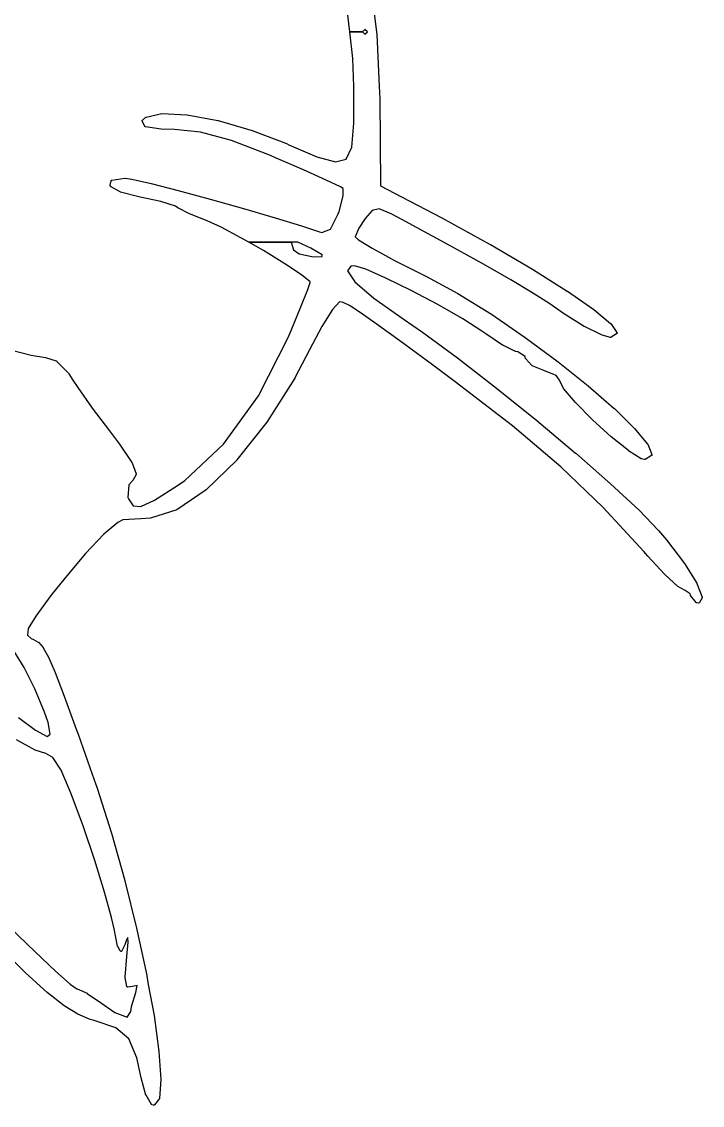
# Model space of a CAD drawing. Extents: x 83 to 346, y -162 to -57.
# Drawn here: x 274.38 to 278.4, y -144.1 to -137.71 of the extents above; entities that cross this region are included whole.
import ezdxf

# ---------------------------------------------------------------- set-up
doc = ezdxf.new("R2010")
doc.units = 0
doc.layers.add('BLACK', color=7, linetype='CONTINUOUS')

msp = doc.modelspace()

# ---------------------------------------------------------------- linework, layer by layer
at = {"layer": 'BLACK', "linetype": 'CONTINUOUS'}
for p, q in [((276.435, -137.452), (276.476, -137.765)), ((276.317, -137.765), (276.302, -137.633)), ((276.336, -137.923), (276.317, -137.765)), ((276.317, -137.765), (276.393, -137.765)), ((276.393, -137.765), (276.317, -137.765)), ((276.407, -137.751), (276.393, -137.765)), ((276.393, -137.765), (276.407, -137.779)), ((276.421, -137.765), (276.407, -137.751)), ((276.407, -137.779), (276.421, -137.765)), ((276.476, -137.765), (276.476, -137.765)), ((276.476, -137.765), (276.478, -137.779)), ((276.478, -137.779), (276.478, -137.779)), ((276.478, -137.779), (276.478, -137.779)), ((276.478, -137.779), (276.491, -138.088)), ((276.342, -138.088), (276.336, -137.923)), ((276.342, -138.305), (276.342, -138.088)), ((276.491, -138.088), (276.491, -138.088)), ((276.491, -138.088), (276.494, -138.158)), ((276.494, -138.158), (276.494, -138.158)), ((276.494, -138.158), (276.494, -138.158)), ((276.494, -138.158), (276.499, -138.675)), ((275.093, -138.287), (275.094, -138.286)), ((275.093, -138.288), (275.093, -138.287)), ((275.093, -138.289), (275.093, -138.288)), ((275.093, -138.288), (275.093, -138.288)), ((275.093, -138.288), (275.093, -138.288)), ((275.093, -138.29), (275.093, -138.289)), ((275.093, -138.291), (275.093, -138.29)), ((275.093, -138.29), (275.093, -138.29)), ((275.093, -138.29), (275.093, -138.29)), ((275.093, -138.292), (275.093, -138.291)), ((275.094, -138.286), (275.113, -138.269)), ((275.094, -138.286), (275.094, -138.286)), ((275.094, -138.286), (275.094, -138.286)), ((275.113, -138.269), (275.113, -138.268)), ((275.113, -138.268), (275.114, -138.268)), ((275.113, -138.269), (275.113, -138.269)), ((275.114, -138.268), (275.114, -138.268)), ((275.114, -138.268), (275.115, -138.268)), ((275.115, -138.268), (275.208, -138.247)), ((275.115, -138.268), (275.115, -138.268)), ((275.208, -138.247), (275.209, -138.247)), ((275.209, -138.247), (275.209, -138.247)), ((275.209, -138.247), (275.356, -138.255)), ((275.356, -138.255), (275.356, -138.255)), ((275.356, -138.255), (275.357, -138.255)), ((275.357, -138.255), (275.539, -138.289)), ((275.539, -138.289), (275.539, -138.289)), ((275.539, -138.289), (275.54, -138.289)), ((275.54, -138.289), (275.741, -138.347)), ((275.107, -138.322), (275.093, -138.292)), ((275.093, -138.292), (275.093, -138.292)), ((275.093, -138.292), (275.093, -138.292)), ((275.108, -138.323), (275.107, -138.322)), ((275.108, -138.324), (275.108, -138.323)), ((275.108, -138.323), (275.108, -138.323)), ((275.109, -138.324), (275.108, -138.324)), ((275.108, -138.324), (275.108, -138.324)), ((275.11, -138.325), (275.109, -138.324)), ((275.109, -138.324), (275.109, -138.324)), ((275.111, -138.325), (275.11, -138.325)), ((275.11, -138.325), (275.11, -138.325)), ((275.204, -138.34), (275.111, -138.325)), ((275.111, -138.325), (275.111, -138.325)), ((275.282, -138.342), (275.204, -138.34)), ((275.204, -138.34), (275.204, -138.34)), ((275.204, -138.34), (275.204, -138.34)), ((275.437, -138.357), (275.282, -138.342)), ((275.741, -138.347), (275.741, -138.347)), ((275.741, -138.347), (275.741, -138.347)), ((275.741, -138.347), (275.943, -138.425)), ((276.33, -138.445), (276.342, -138.305)), ((275.619, -138.406), (275.437, -138.357)), ((275.849, -138.495), (275.619, -138.406)), ((275.943, -138.425), (275.943, -138.425)), ((275.943, -138.425), (275.943, -138.425)), ((275.943, -138.425), (275.957, -138.432)), ((275.957, -138.432), (276.123, -138.502)), ((276.297, -138.517), (276.33, -138.445)), ((275.879, -138.508), (275.849, -138.495)), ((276.044, -138.58), (275.879, -138.508)), ((276.123, -138.502), (276.233, -138.533)), ((276.233, -138.533), (276.297, -138.517)), ((276.178, -138.64), (276.044, -138.58)), ((276.044, -138.58), (276.044, -138.58)), ((274.904, -138.671), (274.909, -138.644)), ((274.904, -138.672), (274.904, -138.671)), ((274.904, -138.673), (274.904, -138.672)), ((274.904, -138.672), (274.904, -138.672)), ((274.904, -138.674), (274.904, -138.673)), ((274.904, -138.673), (274.904, -138.673)), ((274.905, -138.675), (274.904, -138.674)), ((274.904, -138.674), (274.904, -138.674)), ((274.904, -138.674), (274.904, -138.674)), ((274.905, -138.676), (274.905, -138.675)), ((274.905, -138.675), (274.905, -138.675)), ((274.905, -138.675), (274.905, -138.675)), ((274.909, -138.643), (274.91, -138.642)), ((274.909, -138.644), (274.909, -138.643)), ((274.909, -138.644), (274.909, -138.644)), ((274.909, -138.644), (274.909, -138.644)), ((274.91, -138.642), (274.911, -138.641)), ((274.91, -138.642), (274.91, -138.642)), ((274.91, -138.642), (274.91, -138.642)), ((274.911, -138.641), (274.911, -138.64)), ((274.911, -138.64), (274.912, -138.64)), ((274.911, -138.641), (274.911, -138.641)), ((274.911, -138.641), (274.911, -138.641)), ((274.912, -138.64), (274.913, -138.64)), ((274.913, -138.64), (274.989, -138.628)), ((274.913, -138.64), (274.913, -138.64)), ((274.913, -138.64), (274.913, -138.64)), ((274.989, -138.628), (274.99, -138.628)), ((274.99, -138.628), (274.991, -138.628)), ((274.991, -138.628), (275.032, -138.634)), ((275.032, -138.634), (275.032, -138.634)), ((275.032, -138.634), (275.032, -138.634)), ((275.032, -138.634), (275.145, -138.66)), ((275.145, -138.66), (275.145, -138.66)), ((275.145, -138.66), (275.145, -138.66)), ((275.145, -138.66), (275.305, -138.701)), ((276.262, -138.68), (276.178, -138.64)), ((276.499, -138.675), (276.622, -138.738)), ((274.906, -138.677), (274.905, -138.676)), ((274.962, -138.71), (274.906, -138.677)), ((274.906, -138.677), (274.906, -138.677)), ((274.906, -138.677), (274.906, -138.677)), ((274.963, -138.71), (274.962, -138.71)), ((274.964, -138.711), (274.963, -138.71)), ((275.072, -138.739), (274.964, -138.711)), ((275.305, -138.701), (275.305, -138.701)), ((275.305, -138.701), (275.305, -138.701)), ((275.305, -138.701), (275.494, -138.752)), ((276.254, -138.826), (276.278, -138.733)), ((276.279, -138.69), (276.262, -138.68)), ((276.278, -138.733), (276.279, -138.69)), ((276.622, -138.738), (276.622, -138.738)), ((276.622, -138.738), (276.622, -138.738)), ((276.622, -138.738), (276.86, -138.863)), ((275.073, -138.739), (275.072, -138.739)), ((275.072, -138.739), (275.072, -138.739)), ((275.081, -138.74), (275.073, -138.739)), ((275.202, -138.766), (275.081, -138.74)), ((275.288, -138.794), (275.202, -138.766)), ((275.302, -138.803), (275.288, -138.794)), ((275.494, -138.752), (275.494, -138.752)), ((275.494, -138.752), (275.494, -138.752)), ((275.494, -138.752), (275.691, -138.807)), ((275.372, -138.84), (275.302, -138.803)), ((275.302, -138.803), (275.302, -138.803)), ((275.302, -138.803), (275.302, -138.803)), ((275.475, -138.88), (275.372, -138.84)), ((275.372, -138.84), (275.372, -138.84)), ((275.372, -138.84), (275.372, -138.84)), ((275.691, -138.807), (275.691, -138.807)), ((275.691, -138.807), (275.691, -138.807)), ((275.691, -138.807), (275.877, -138.862)), ((275.877, -138.862), (275.877, -138.862)), ((275.877, -138.862), (275.877, -138.862)), ((275.877, -138.862), (276.033, -138.91)), ((276.204, -138.93), (276.249, -138.839)), ((276.249, -138.839), (276.254, -138.826)), ((276.45, -138.819), (276.409, -138.867)), ((276.49, -138.81), (276.45, -138.819)), ((276.561, -138.839), (276.49, -138.81)), ((276.625, -138.873), (276.561, -138.839)), ((276.86, -138.863), (276.86, -138.863)), ((276.86, -138.863), (276.86, -138.863)), ((276.86, -138.863), (277.146, -139.021)), ((275.558, -138.917), (275.475, -138.88)), ((275.675, -138.98), (275.558, -138.917)), ((276.033, -138.91), (276.033, -138.91)), ((276.033, -138.91), (276.033, -138.91)), ((276.033, -138.91), (276.139, -138.946)), ((276.152, -138.95), (276.204, -138.93)), ((276.371, -138.924), (276.349, -138.975)), ((276.409, -138.867), (276.371, -138.924)), ((276.896, -139.021), (276.625, -138.873)), ((276.625, -138.873), (276.625, -138.873)), ((275.721, -139.006), (275.675, -138.98)), ((276.139, -138.946), (276.152, -138.95)), ((276.349, -138.975), (276.368, -138.992)), ((276.368, -138.992), (276.45, -139.042)), ((275.808, -139.056), (275.721, -139.006)), ((275.721, -139.006), (275.972, -139.006)), ((275.972, -139.006), (275.721, -139.006)), ((275.934, -139.134), (275.808, -139.056)), ((275.972, -139.006), (275.986, -139.051)), ((276.011, -139.006), (275.972, -139.006)), ((275.986, -139.051), (276.018, -139.075)), ((276.087, -139.042), (276.011, -139.006)), ((276.155, -139.082), (276.087, -139.042)), ((276.45, -139.042), (276.51, -139.075)), ((277.106, -139.137), (276.896, -139.021)), ((276.896, -139.021), (276.896, -139.021)), ((277.146, -139.021), (277.147, -139.021)), ((277.147, -139.021), (277.147, -139.021)), ((277.147, -139.021), (277.396, -139.166)), ((276.018, -139.075), (276.103, -139.092)), ((276.103, -139.092), (276.154, -139.09)), ((276.154, -139.09), (276.155, -139.082)), ((276.51, -139.075), (276.582, -139.114)), ((276.582, -139.114), (276.747, -139.197)), ((276.033, -139.2), (275.934, -139.134)), ((276.324, -139.148), (276.304, -139.176)), ((276.304, -139.176), (276.348, -139.24)), ((276.346, -139.146), (276.324, -139.148)), ((276.412, -139.166), (276.346, -139.146)), ((276.53, -139.218), (276.412, -139.166)), ((277.267, -139.229), (277.106, -139.137)), ((277.396, -139.166), (277.396, -139.166)), ((277.396, -139.166), (277.396, -139.166)), ((277.396, -139.166), (277.601, -139.295)), ((276.083, -139.241), (276.033, -139.2)), ((276.069, -139.286), (276.084, -139.244)), ((276.084, -139.244), (276.083, -139.241)), ((276.348, -139.24), (276.459, -139.336)), ((276.679, -139.291), (276.53, -139.218)), ((276.747, -139.197), (276.747, -139.197)), ((276.747, -139.197), (276.77, -139.208)), ((276.77, -139.208), (276.77, -139.208)), ((276.77, -139.208), (276.77, -139.208)), ((276.77, -139.208), (276.955, -139.309)), ((277.391, -139.303), (277.267, -139.229)), ((276.029, -139.387), (276.069, -139.286)), ((276.838, -139.375), (276.679, -139.291)), ((276.955, -139.309), (276.955, -139.309)), ((276.955, -139.309), (276.955, -139.309)), ((276.955, -139.309), (277.153, -139.432)), ((277.492, -139.367), (277.391, -139.303)), ((277.601, -139.295), (277.602, -139.295)), ((277.602, -139.295), (277.602, -139.295)), ((277.602, -139.295), (277.757, -139.403)), ((276.256, -139.358), (276.215, -139.403)), ((276.258, -139.358), (276.256, -139.358)), ((276.279, -139.363), (276.258, -139.358)), ((276.316, -139.381), (276.279, -139.363)), ((276.459, -139.336), (276.633, -139.459)), ((276.984, -139.459), (276.838, -139.375)), ((277.579, -139.427), (277.492, -139.367)), ((275.971, -139.527), (276.029, -139.387)), ((276.215, -139.403), (276.152, -139.504)), ((276.378, -139.421), (276.316, -139.381)), ((276.474, -139.488), (276.378, -139.421)), ((277.153, -139.432), (277.153, -139.432)), ((277.153, -139.432), (277.153, -139.432)), ((277.153, -139.432), (277.353, -139.569)), ((277.701, -139.504), (277.579, -139.427)), ((277.579, -139.427), (277.579, -139.427)), ((277.579, -139.427), (277.579, -139.427)), ((277.757, -139.403), (277.757, -139.403)), ((277.757, -139.403), (277.758, -139.403)), ((277.758, -139.403), (277.857, -139.486)), ((276.152, -139.504), (276.08, -139.642)), ((276.613, -139.589), (276.474, -139.488)), ((276.633, -139.459), (276.747, -139.537)), ((277.097, -139.531), (276.984, -139.459)), ((277.702, -139.504), (277.701, -139.504)), ((277.806, -139.555), (277.702, -139.504)), ((277.702, -139.504), (277.702, -139.504)), ((277.857, -139.486), (277.857, -139.486)), ((277.857, -139.486), (277.858, -139.487)), ((277.858, -139.487), (277.894, -139.54)), ((275.779, -139.914), (275.954, -139.569)), ((275.954, -139.569), (275.971, -139.527)), ((275.971, -139.527), (275.971, -139.527)), ((276.747, -139.537), (276.747, -139.537)), ((276.747, -139.537), (276.747, -139.537)), ((276.747, -139.537), (276.954, -139.689)), ((277.121, -139.548), (277.097, -139.531)), ((277.219, -139.615), (277.121, -139.548)), ((277.121, -139.548), (277.121, -139.548)), ((277.121, -139.548), (277.121, -139.548)), ((277.353, -139.569), (277.353, -139.569)), ((277.353, -139.569), (277.353, -139.569)), ((277.353, -139.569), (277.547, -139.713)), ((277.807, -139.555), (277.806, -139.555)), ((277.807, -139.556), (277.807, -139.555)), ((277.856, -139.568), (277.807, -139.556)), ((277.858, -139.568), (277.856, -139.568)), ((277.856, -139.568), (277.856, -139.568)), ((277.86, -139.567), (277.858, -139.568)), ((277.858, -139.568), (277.858, -139.568)), ((277.892, -139.547), (277.86, -139.567)), ((277.86, -139.567), (277.86, -139.567)), ((277.893, -139.547), (277.892, -139.547)), ((277.894, -139.546), (277.893, -139.546)), ((277.893, -139.546), (277.893, -139.547)), ((277.893, -139.547), (277.893, -139.547)), ((277.894, -139.54), (277.894, -139.54)), ((277.894, -139.54), (277.894, -139.54)), ((277.894, -139.54), (277.894, -139.541)), ((277.894, -139.541), (277.895, -139.542)), ((277.895, -139.544), (277.894, -139.545)), ((277.894, -139.545), (277.894, -139.546)), ((277.894, -139.546), (277.894, -139.546)), ((277.894, -139.546), (277.894, -139.546)), ((277.895, -139.542), (277.895, -139.542)), ((277.895, -139.542), (277.895, -139.542)), ((277.895, -139.542), (277.895, -139.543)), ((277.895, -139.543), (277.895, -139.544)), ((277.895, -139.544), (277.895, -139.544)), ((277.895, -139.544), (277.895, -139.544)), ((276.805, -139.731), (276.613, -139.589)), ((277.22, -139.615), (277.219, -139.615)), ((277.295, -139.651), (277.22, -139.615)), ((277.22, -139.615), (277.22, -139.615)), ((274.307, -139.639), (274.438, -139.673)), ((274.438, -139.673), (274.521, -139.687)), ((274.521, -139.687), (274.521, -139.687)), ((274.521, -139.687), (274.522, -139.687)), ((274.522, -139.687), (274.585, -139.707)), ((276.08, -139.642), (275.993, -139.807)), ((276.08, -139.642), (276.08, -139.642)), ((276.954, -139.689), (276.954, -139.689)), ((276.954, -139.689), (276.954, -139.689)), ((276.954, -139.689), (277.184, -139.868)), ((277.296, -139.652), (277.295, -139.651)), ((277.297, -139.652), (277.296, -139.652)), ((277.309, -139.654), (277.297, -139.652)), ((277.352, -139.68), (277.309, -139.654)), ((277.355, -139.692), (277.352, -139.68)), ((277.355, -139.693), (277.355, -139.692)), ((277.355, -139.692), (277.355, -139.692)), ((277.355, -139.692), (277.355, -139.692)), ((277.355, -139.694), (277.355, -139.693)), ((277.356, -139.694), (277.355, -139.694)), ((277.392, -139.734), (277.356, -139.694)), ((277.356, -139.694), (277.356, -139.694)), ((274.585, -139.707), (274.585, -139.707)), ((274.585, -139.707), (274.585, -139.707)), ((274.585, -139.707), (274.586, -139.707)), ((274.586, -139.707), (274.587, -139.708)), ((274.587, -139.708), (274.587, -139.708)), ((274.587, -139.708), (274.587, -139.708)), ((274.587, -139.708), (274.657, -139.779)), ((276.94, -139.831), (276.805, -139.731)), ((276.805, -139.731), (276.805, -139.731)), ((277.392, -139.735), (277.392, -139.734)), ((277.392, -139.734), (277.392, -139.734)), ((277.393, -139.735), (277.392, -139.735)), ((277.393, -139.736), (277.393, -139.735)), ((277.462, -139.763), (277.393, -139.736)), ((277.393, -139.736), (277.393, -139.736)), ((277.393, -139.736), (277.393, -139.736)), ((277.547, -139.713), (277.547, -139.713)), ((277.547, -139.713), (277.547, -139.713)), ((277.547, -139.713), (277.725, -139.855)), ((274.657, -139.779), (274.657, -139.779)), ((274.657, -139.779), (274.658, -139.78)), ((274.658, -139.78), (274.659, -139.783)), ((274.659, -139.783), (274.683, -139.82)), ((274.683, -139.82), (274.712, -139.864)), ((275.993, -139.808), (275.828, -140.068)), ((275.993, -139.807), (275.993, -139.808)), ((275.993, -139.808), (275.993, -139.808)), ((277.536, -139.793), (277.462, -139.763)), ((277.462, -139.763), (277.462, -139.763)), ((277.555, -139.821), (277.536, -139.793)), ((277.578, -139.869), (277.555, -139.821)), ((274.712, -139.864), (274.798, -139.985)), ((277.278, -140.091), (276.94, -139.831)), ((277.184, -139.868), (277.184, -139.868)), ((277.184, -139.868), (277.184, -139.868)), ((277.184, -139.868), (277.421, -140.059)), ((277.579, -139.87), (277.578, -139.869)), ((277.578, -139.869), (277.578, -139.869)), ((277.65, -139.953), (277.579, -139.87)), ((277.725, -139.855), (277.725, -139.855)), ((277.725, -139.855), (277.725, -139.855)), ((277.725, -139.855), (277.878, -139.988)), ((275.573, -140.198), (275.779, -139.914)), ((277.75, -140.054), (277.65, -139.953)), ((277.65, -139.953), (277.65, -139.953)), ((277.65, -139.953), (277.65, -139.953)), ((274.798, -139.985), (274.9, -140.12)), ((277.878, -139.988), (277.879, -139.988)), ((277.879, -139.988), (277.879, -139.988)), ((277.879, -139.988), (277.998, -140.105)), ((275.828, -140.068), (275.65, -140.291)), ((275.828, -140.068), (275.828, -140.068)), ((275.828, -140.068), (275.828, -140.068)), ((277.421, -140.059), (277.421, -140.059)), ((277.421, -140.059), (277.421, -140.059)), ((277.421, -140.059), (277.65, -140.251)), ((277.86, -140.154), (277.75, -140.054)), ((277.75, -140.054), (277.75, -140.054)), ((277.75, -140.054), (277.75, -140.054)), ((274.9, -140.12), (274.959, -140.198)), ((277.562, -140.332), (277.278, -140.091)), ((277.998, -140.105), (277.998, -140.105)), ((277.998, -140.105), (277.998, -140.105)), ((277.998, -140.105), (278.075, -140.198)), ((274.959, -140.198), (274.959, -140.198)), ((274.959, -140.198), (274.959, -140.198)), ((274.959, -140.198), (275.032, -140.307)), ((275.344, -140.412), (275.573, -140.198)), ((277.962, -140.236), (277.86, -140.154)), ((277.86, -140.154), (277.86, -140.154)), ((277.86, -140.154), (277.86, -140.154)), ((278.075, -140.198), (278.075, -140.198)), ((278.075, -140.198), (278.076, -140.199)), ((278.076, -140.199), (278.1, -140.26)), ((277.65, -140.251), (277.65, -140.251)), ((277.65, -140.251), (277.651, -140.251)), ((277.651, -140.251), (277.857, -140.432)), ((277.962, -140.237), (277.962, -140.236)), ((277.962, -140.236), (277.962, -140.236)), ((278.037, -140.284), (277.962, -140.237)), ((278.098, -140.266), (278.06, -140.289)), ((278.099, -140.265), (278.098, -140.266)), ((278.098, -140.266), (278.098, -140.266)), ((278.098, -140.266), (278.098, -140.266)), ((278.1, -140.264), (278.099, -140.265)), ((278.099, -140.265), (278.099, -140.265)), ((278.099, -140.265), (278.099, -140.265)), ((278.1, -140.26), (278.1, -140.261)), ((278.1, -140.261), (278.1, -140.261)), ((278.1, -140.261), (278.1, -140.262)), ((278.1, -140.262), (278.1, -140.262)), ((278.1, -140.262), (278.1, -140.263)), ((278.1, -140.263), (278.1, -140.263)), ((278.1, -140.263), (278.1, -140.264)), ((278.1, -140.264), (278.1, -140.264)), ((275.032, -140.307), (275.032, -140.307)), ((275.032, -140.307), (275.033, -140.308)), ((275.033, -140.308), (275.057, -140.373)), ((275.65, -140.292), (275.47, -140.467)), ((275.65, -140.291), (275.65, -140.291)), ((275.65, -140.291), (275.65, -140.292)), ((277.813, -140.572), (277.562, -140.332)), ((278.038, -140.284), (278.037, -140.284)), ((278.037, -140.284), (278.037, -140.284)), ((278.056, -140.289), (278.038, -140.284)), ((278.057, -140.289), (278.056, -140.289)), ((278.056, -140.289), (278.056, -140.289)), ((278.056, -140.289), (278.056, -140.289)), ((278.058, -140.289), (278.057, -140.289)), ((278.059, -140.289), (278.058, -140.289)), ((278.058, -140.289), (278.058, -140.289)), ((278.058, -140.289), (278.058, -140.289)), ((278.06, -140.289), (278.059, -140.289)), ((278.06, -140.289), (278.06, -140.289)), ((278.06, -140.289), (278.06, -140.289)), ((275.057, -140.377), (275.038, -140.412)), ((275.057, -140.373), (275.057, -140.373)), ((275.057, -140.373), (275.057, -140.374)), ((275.057, -140.374), (275.057, -140.374)), ((275.057, -140.374), (275.057, -140.375)), ((275.057, -140.375), (275.057, -140.375)), ((275.057, -140.375), (275.057, -140.375)), ((275.057, -140.375), (275.057, -140.376)), ((275.057, -140.376), (275.057, -140.377)), ((275.057, -140.377), (275.057, -140.377)), ((275.057, -140.377), (275.057, -140.377)), ((275.013, -140.439), (275.008, -140.512)), ((275.037, -140.413), (275.013, -140.439)), ((275.038, -140.412), (275.037, -140.413)), ((275.038, -140.412), (275.038, -140.412)), ((275.165, -140.528), (275.3, -140.443)), ((275.3, -140.443), (275.344, -140.412)), ((277.857, -140.432), (277.857, -140.432)), ((277.857, -140.432), (277.857, -140.432)), ((277.857, -140.432), (278.025, -140.588)), ((275.008, -140.512), (275.011, -140.52)), ((275.011, -140.52), (275.039, -140.562)), ((275.084, -140.566), (275.165, -140.528)), ((275.469, -140.468), (275.297, -140.585)), ((275.47, -140.467), (275.469, -140.467)), ((275.469, -140.467), (275.469, -140.468)), ((275.039, -140.562), (275.084, -140.566)), ((275.296, -140.586), (275.142, -140.634)), ((275.297, -140.585), (275.296, -140.585)), ((275.296, -140.585), (275.296, -140.586)), ((278.053, -140.831), (277.813, -140.572)), ((278.025, -140.588), (278.025, -140.588)), ((278.025, -140.588), (278.025, -140.588)), ((278.025, -140.588), (278.14, -140.707)), ((274.979, -140.645), (274.948, -140.66)), ((275.085, -140.638), (274.979, -140.645)), ((275.141, -140.634), (275.085, -140.638)), ((275.085, -140.638), (275.085, -140.638)), ((275.085, -140.638), (275.085, -140.638)), ((275.142, -140.634), (275.141, -140.634)), ((275.141, -140.634), (275.141, -140.634)), ((274.948, -140.66), (274.866, -140.73)), ((278.14, -140.707), (278.14, -140.707)), ((278.14, -140.707), (278.14, -140.707)), ((278.14, -140.707), (278.187, -140.763)), ((274.866, -140.73), (274.757, -140.843)), ((278.187, -140.763), (278.187, -140.763)), ((278.187, -140.763), (278.187, -140.763)), ((278.187, -140.763), (278.293, -140.903)), ((274.757, -140.843), (274.637, -140.986)), ((278.077, -140.859), (278.053, -140.831)), ((278.175, -140.965), (278.077, -140.859)), ((278.077, -140.859), (278.077, -140.859)), ((278.077, -140.859), (278.077, -140.859)), ((278.293, -140.903), (278.293, -140.903)), ((278.293, -140.903), (278.293, -140.903)), ((278.293, -140.903), (278.366, -141.019)), ((278.253, -141.038), (278.175, -140.965)), ((278.175, -140.965), (278.175, -140.965)), ((278.175, -140.965), (278.175, -140.965)), ((274.637, -140.986), (274.553, -141.091)), ((278.254, -141.038), (278.253, -141.038)), ((278.296, -141.061), (278.254, -141.038)), ((278.254, -141.038), (278.254, -141.038)), ((278.366, -141.019), (278.366, -141.02)), ((278.366, -141.02), (278.366, -141.02)), ((278.366, -141.02), (278.398, -141.1)), ((274.553, -141.091), (274.464, -141.212)), ((278.327, -141.081), (278.296, -141.061)), ((278.328, -141.089), (278.327, -141.081)), ((278.328, -141.09), (278.328, -141.089)), ((278.329, -141.09), (278.328, -141.09)), ((278.328, -141.09), (278.328, -141.09)), ((278.329, -141.091), (278.329, -141.09)), ((278.329, -141.092), (278.329, -141.091)), ((278.329, -141.091), (278.329, -141.091)), ((278.362, -141.133), (278.329, -141.092)), ((278.398, -141.104), (278.381, -141.133)), ((278.398, -141.1), (278.398, -141.1)), ((278.398, -141.1), (278.398, -141.1)), ((278.398, -141.1), (278.398, -141.101)), ((278.398, -141.101), (278.398, -141.101)), ((278.398, -141.101), (278.398, -141.102)), ((278.398, -141.102), (278.398, -141.102)), ((278.398, -141.102), (278.398, -141.103)), ((278.398, -141.103), (278.398, -141.103)), ((278.398, -141.103), (278.398, -141.104)), ((278.398, -141.104), (278.398, -141.104)), ((278.363, -141.134), (278.362, -141.133)), ((278.362, -141.133), (278.362, -141.133)), ((278.362, -141.133), (278.362, -141.133)), ((278.362, -141.133), (278.362, -141.133)), ((278.362, -141.133), (278.362, -141.133)), ((278.364, -141.134), (278.363, -141.134)), ((278.363, -141.134), (278.363, -141.134)), ((278.363, -141.134), (278.363, -141.134)), ((278.365, -141.134), (278.364, -141.134)), ((278.376, -141.136), (278.365, -141.134)), ((278.365, -141.134), (278.365, -141.134)), ((278.365, -141.134), (278.365, -141.134)), ((278.365, -141.134), (278.365, -141.134)), ((278.377, -141.136), (278.376, -141.136)), ((278.376, -141.136), (278.376, -141.136)), ((278.376, -141.136), (278.376, -141.136)), ((278.378, -141.136), (278.377, -141.136)), ((278.379, -141.135), (278.378, -141.136)), ((278.378, -141.136), (278.378, -141.136)), ((278.378, -141.136), (278.378, -141.136)), ((278.38, -141.135), (278.379, -141.135)), ((278.381, -141.133), (278.38, -141.134)), ((278.38, -141.134), (278.38, -141.135)), ((278.38, -141.135), (278.38, -141.135)), ((278.38, -141.135), (278.38, -141.135)), ((278.381, -141.133), (278.381, -141.133)), ((278.381, -141.133), (278.381, -141.133)), ((274.464, -141.212), (274.42, -141.286)), ((274.42, -141.286), (274.415, -141.325)), ((274.415, -141.325), (274.438, -141.345)), ((274.438, -141.345), (274.45, -141.35)), ((274.45, -141.35), (274.451, -141.35)), ((274.451, -141.35), (274.451, -141.35)), ((274.451, -141.35), (274.479, -141.366)), ((274.396, -141.516), (274.339, -141.424)), ((274.479, -141.366), (274.48, -141.367)), ((274.48, -141.367), (274.48, -141.367)), ((274.48, -141.367), (274.508, -141.398)), ((274.508, -141.398), (274.508, -141.398)), ((274.508, -141.398), (274.508, -141.399)), ((274.508, -141.399), (274.539, -141.454)), ((274.539, -141.454), (274.539, -141.454)), ((274.539, -141.454), (274.539, -141.454)), ((274.539, -141.454), (274.579, -141.546)), ((274.459, -141.642), (274.396, -141.516)), ((274.579, -141.546), (274.579, -141.546)), ((274.579, -141.546), (274.579, -141.546)), ((274.579, -141.546), (274.632, -141.684)), ((274.516, -141.779), (274.459, -141.642)), ((274.632, -141.684), (274.632, -141.684)), ((274.632, -141.684), (274.632, -141.684)), ((274.632, -141.684), (274.703, -141.88)), ((274.537, -141.841), (274.516, -141.779)), ((274.363, -141.81), (274.463, -141.885)), ((274.55, -141.909), (274.537, -141.841)), ((274.463, -141.885), (274.531, -141.922)), ((274.531, -141.922), (274.55, -141.909)), ((274.703, -141.88), (274.703, -141.88)), ((274.703, -141.88), (274.703, -141.88)), ((274.703, -141.88), (274.714, -141.909)), ((274.714, -141.909), (274.714, -141.909)), ((274.714, -141.909), (274.798, -142.145)), ((274.46, -142.003), (274.351, -141.942)), ((274.461, -142.003), (274.46, -142.003)), ((274.46, -142.003), (274.46, -142.003)), ((274.524, -142.024), (274.461, -142.003)), ((274.565, -142.047), (274.524, -142.024)), ((274.614, -142.122), (274.565, -142.047)), ((274.674, -142.262), (274.614, -142.122)), ((274.798, -142.145), (274.798, -142.145)), ((274.798, -142.145), (274.798, -142.145)), ((274.798, -142.145), (274.826, -142.227)), ((274.826, -142.227), (274.826, -142.227)), ((274.826, -142.227), (274.826, -142.227)), ((274.826, -142.227), (274.911, -142.494)), ((274.745, -142.455), (274.674, -142.262)), ((274.812, -142.654), (274.745, -142.455)), ((274.911, -142.494), (274.911, -142.494)), ((274.911, -142.494), (274.911, -142.494)), ((274.911, -142.494), (274.989, -142.773)), ((274.87, -142.841), (274.812, -142.654)), ((274.989, -142.773), (274.989, -142.774)), ((274.989, -142.774), (274.989, -142.774)), ((274.989, -142.774), (275.058, -143.054)), ((274.912, -142.991), (274.87, -142.841)), ((274.927, -143.058), (274.912, -142.991)), ((274.313, -143.051), (274.458, -143.192)), ((274.947, -143.16), (274.927, -143.058)), ((275.058, -143.054), (275.058, -143.054)), ((275.058, -143.054), (275.059, -143.054)), ((275.059, -143.054), (275.117, -143.323)), ((274.992, -143.148), (274.972, -143.188)), ((275, -143.122), (274.992, -143.147)), ((274.992, -143.147), (274.992, -143.147)), ((274.992, -143.147), (274.992, -143.148)), ((275.007, -143.108), (275, -143.122)), ((275.001, -143.22), (275.009, -143.136)), ((275.009, -143.136), (275.007, -143.108)), ((274.404, -143.317), (274.239, -143.157)), ((274.458, -143.192), (274.58, -143.307)), ((274.947, -143.161), (274.947, -143.16)), ((274.948, -143.162), (274.947, -143.161)), ((274.963, -143.188), (274.948, -143.162)), ((274.964, -143.189), (274.963, -143.188)), ((274.965, -143.19), (274.964, -143.189)), ((274.964, -143.189), (274.964, -143.189)), ((274.964, -143.189), (274.964, -143.189)), ((274.966, -143.19), (274.965, -143.19)), ((274.965, -143.19), (274.965, -143.19)), ((274.967, -143.191), (274.966, -143.19)), ((274.966, -143.19), (274.966, -143.19)), ((274.968, -143.191), (274.967, -143.191)), ((274.967, -143.191), (274.967, -143.191)), ((274.967, -143.191), (274.967, -143.191)), ((274.969, -143.191), (274.968, -143.191)), ((274.968, -143.191), (274.968, -143.191)), ((274.97, -143.19), (274.969, -143.191)), ((274.969, -143.191), (274.969, -143.191)), ((274.971, -143.19), (274.97, -143.19)), ((274.97, -143.19), (274.97, -143.19)), ((274.972, -143.189), (274.971, -143.189)), ((274.971, -143.189), (274.971, -143.19)), ((274.971, -143.19), (274.971, -143.19)), ((274.972, -143.188), (274.972, -143.188)), ((274.972, -143.188), (274.972, -143.189)), ((274.991, -143.343), (275.001, -143.22)), ((275.001, -143.22), (275.001, -143.22)), ((275.001, -143.22), (275.001, -143.22)), ((274.404, -143.318), (274.404, -143.317)), ((274.531, -143.433), (274.404, -143.318)), ((274.404, -143.318), (274.404, -143.318)), ((274.58, -143.307), (274.667, -143.384)), ((275.117, -143.323), (275.117, -143.323)), ((275.117, -143.323), (275.117, -143.323)), ((275.117, -143.323), (275.128, -143.386)), ((274.667, -143.384), (274.706, -143.412)), ((274.991, -143.344), (274.991, -143.343)), ((275.002, -143.397), (274.991, -143.344)), ((274.991, -143.344), (274.991, -143.344)), ((275.002, -143.398), (275.002, -143.397)), ((275.002, -143.399), (275.002, -143.398)), ((275.002, -143.398), (275.002, -143.398)), ((275.002, -143.398), (275.002, -143.398)), ((275.003, -143.399), (275.002, -143.399)), ((275.003, -143.4), (275.003, -143.399)), ((275.004, -143.4), (275.003, -143.4)), ((275.005, -143.401), (275.004, -143.4)), ((275.004, -143.4), (275.004, -143.4)), ((275.004, -143.4), (275.004, -143.4)), ((275.006, -143.401), (275.005, -143.401)), ((275.005, -143.401), (275.005, -143.401)), ((275.007, -143.401), (275.006, -143.401)), ((275.006, -143.401), (275.006, -143.401)), ((275.035, -143.398), (275.007, -143.401)), ((275.036, -143.398), (275.035, -143.398)), ((275.063, -143.393), (275.036, -143.398)), ((275.036, -143.398), (275.036, -143.398)), ((275.055, -143.433), (275.063, -143.393)), ((275.128, -143.386), (275.128, -143.386)), ((275.128, -143.386), (275.162, -143.569)), ((274.532, -143.433), (274.531, -143.433)), ((274.531, -143.433), (274.531, -143.433)), ((274.631, -143.512), (274.532, -143.433)), ((274.706, -143.412), (274.707, -143.412)), ((274.707, -143.412), (274.708, -143.412)), ((274.708, -143.412), (274.767, -143.438)), ((274.767, -143.438), (274.767, -143.438)), ((274.767, -143.438), (274.767, -143.439)), ((274.767, -143.439), (274.853, -143.497)), ((275.03, -143.516), (275.055, -143.433)), ((274.712, -143.562), (274.631, -143.512)), ((274.631, -143.512), (274.631, -143.512)), ((274.631, -143.512), (274.631, -143.512)), ((274.853, -143.497), (274.853, -143.497)), ((274.853, -143.497), (274.853, -143.497)), ((274.853, -143.497), (274.931, -143.552)), ((275.026, -143.545), (275.03, -143.517)), ((275.03, -143.517), (275.03, -143.516)), ((275.03, -143.516), (275.03, -143.516)), ((274.713, -143.562), (274.712, -143.562)), ((274.785, -143.592), (274.713, -143.562)), ((274.713, -143.562), (274.713, -143.562)), ((274.786, -143.592), (274.785, -143.592)), ((274.809, -143.598), (274.786, -143.592)), ((274.786, -143.592), (274.786, -143.592)), ((274.936, -143.642), (274.809, -143.598)), ((274.931, -143.552), (275.003, -143.578)), ((275.003, -143.578), (275.026, -143.545)), ((275.162, -143.569), (275.162, -143.569)), ((275.162, -143.569), (275.162, -143.569)), ((275.162, -143.569), (275.191, -143.781)), ((275.013, -143.707), (274.936, -143.642)), ((275.06, -143.818), (275.013, -143.707)), ((275.191, -143.781), (275.191, -143.781)), ((275.191, -143.781), (275.191, -143.781)), ((275.191, -143.781), (275.203, -143.947)), ((275.086, -143.937), (275.06, -143.818)), ((275.114, -144.039), (275.086, -143.937)), ((275.086, -143.937), (275.086, -143.937)), ((275.086, -143.937), (275.086, -143.937)), ((275.203, -143.948), (275.195, -144.056)), ((275.203, -143.947), (275.203, -143.948)), ((275.203, -143.948), (275.203, -143.948)), ((275.115, -144.04), (275.114, -144.039)), ((275.114, -144.039), (275.114, -144.039)), ((275.148, -144.094), (275.115, -144.04)), ((275.148, -144.095), (275.148, -144.094)), ((275.149, -144.095), (275.148, -144.095)), ((275.149, -144.096), (275.149, -144.095)), ((275.149, -144.095), (275.149, -144.095)), ((275.15, -144.096), (275.149, -144.096)), ((275.158, -144.099), (275.15, -144.096)), ((275.15, -144.096), (275.15, -144.096)), ((275.159, -144.099), (275.158, -144.099)), ((275.16, -144.099), (275.159, -144.099)), ((275.159, -144.099), (275.159, -144.099)), ((275.161, -144.099), (275.16, -144.099)), ((275.16, -144.099), (275.16, -144.099)), ((275.16, -144.099), (275.16, -144.099)), ((275.162, -144.099), (275.161, -144.099)), ((275.161, -144.099), (275.161, -144.099)), ((275.163, -144.098), (275.162, -144.099)), ((275.162, -144.099), (275.162, -144.099)), ((275.162, -144.099), (275.162, -144.099)), ((275.164, -144.098), (275.163, -144.098)), ((275.194, -144.059), (275.164, -144.097)), ((275.164, -144.097), (275.164, -144.097)), ((275.164, -144.097), (275.164, -144.098)), ((275.195, -144.058), (275.194, -144.058)), ((275.194, -144.058), (275.194, -144.059)), ((275.195, -144.056), (275.195, -144.056)), ((275.195, -144.056), (275.195, -144.057)), ((275.195, -144.057), (275.195, -144.057)), ((275.195, -144.057), (275.195, -144.058))]:
    msp.add_line(p, q, dxfattribs=at)

doc.saveas('drawing.dxf')
